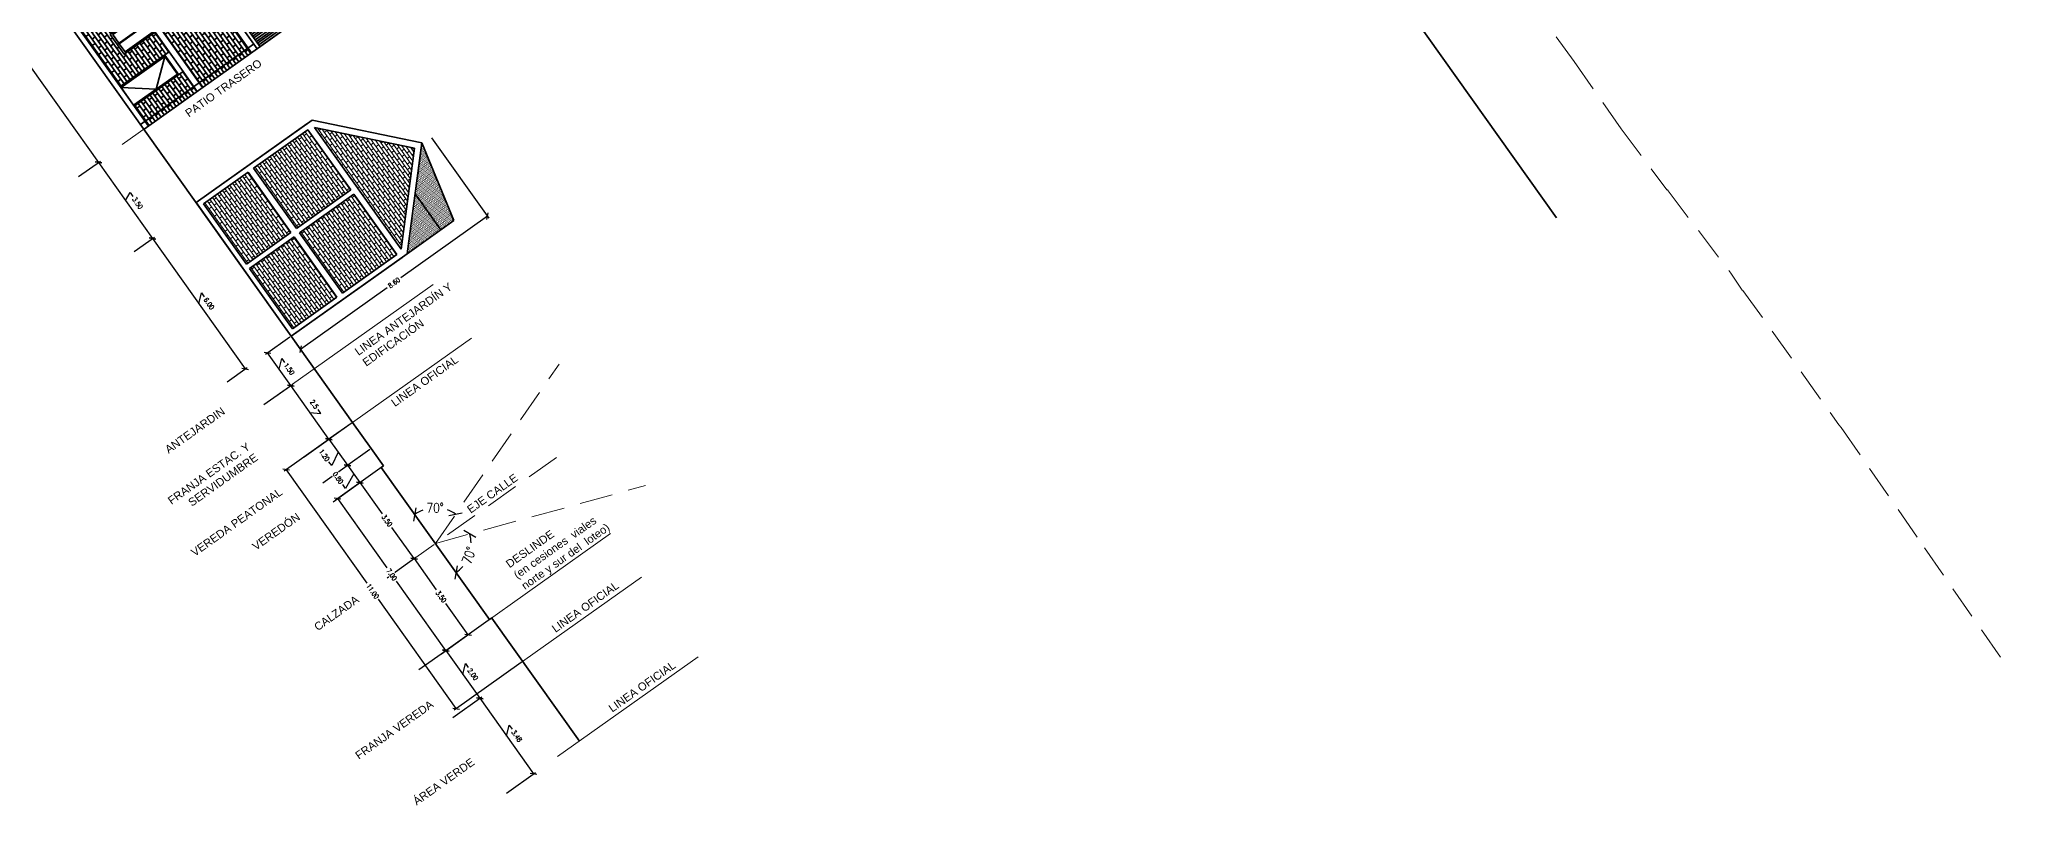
# Model space of a CAD drawing. Header units: metres. Extents: x 12 to 777, y -493 to 333.
# Drawn here: x 703.1 to 776.8, y -205.5 to -176.7 of the extents above; entities that cross this region are included whole.
import ezdxf

# ---------------------------------------------------------------- set-up
doc = ezdxf.new("R2010")
doc.units = ezdxf.units.M
doc.header["$LTSCALE"] = 5
doc.header["$MEASUREMENT"] = 0
doc.linetypes.add('HIDDEN', pattern=[0.375, 0.25, -0.125])
doc.layers.get('0').update_dxf_attribs({"color": 30})
for name, color, linetype, lineweight in [('A-ANNO-DIMS', 3, 'Continuous', 18), ('A-ANNO-TEXT', 3, 'Continuous', 18), ('A-ELEV-MBE1', 7, 'Continuous', 35), ('A-ELEV-OVHD', 3, 'HIDDEN', 18), ('A-ELEV-PATT', 8, 'Continuous', 18), ('A-SECT-MCUT', 7, 'Continuous', 35), ('G-ANNO-SYMB', 3, 'Continuous', 18), ('U-BLDG-TYPE', 7, 'Continuous', 35)]:
    doc.layers.add(name, color=color, linetype=linetype, lineweight=lineweight)
doc.styles.add('E-ARIAL', font='arial.ttf')
doc.styles.add('E-ROMANS', font='romans.shx', dxfattribs={"width": 0.8})
doc.dimstyles.new('E-0100_TICK_18', dxfattribs={"dimscale": 0.001, "dimtxt": 180, "dimasz": 180, "dimexe": 90, "dimexo": 60, "dimgap": 90, "dimtad": 0, "dimzin": 0, "dimdsep": 46, "dimtxsty": 'E-ROMANS', "dimblk": 'OBLIQUE', "dimcen": 90, "dimclrd": 256, "dimclre": 256, "dimclrt": 256, "dimadec": 0, "dimazin": 0, "dimtfac": 1, "dimtmove": 1, "dimatfit": 3, "dimldrblk": 'OPEN90', "dimfxl": 1, "dimtfill": 1, "dimtolj": 1, "dimtzin": 0, "dimarcsym": 0})
doc.dimstyles.new('E-0200_TICK_18', dxfattribs={"dimscale": 0.001, "dimtxt": 360, "dimasz": 360, "dimexe": 180, "dimexo": 120, "dimgap": 180, "dimtad": 0, "dimzin": 0, "dimdsep": 46, "dimtxsty": 'E-ROMANS', "dimblk": 'OBLIQUE', "dimcen": 180, "dimclrd": 256, "dimclre": 256, "dimclrt": 256, "dimadec": 0, "dimazin": 0, "dimtfac": 1, "dimtmove": 1, "dimatfit": 3, "dimldrblk": 'OPEN90', "dimfxl": 1, "dimtfill": 1, "dimtolj": 1, "dimtzin": 0, "dimarcsym": 0})

# ---------------------------------------------------------------- blocks, each defined once
blk = doc.blocks.new('_Oblique')
at = {"color": 0, "linetype": 'ByBlock', "lineweight": -2}
blk.add_line((-0.5, -0.5), (0.5, 0.5), dxfattribs=at)
blk = doc.blocks.new('*D181')
at = {"layer": 'A-ANNO-DIMS', "lineweight": -2, "transparency": 16777216}
for start, end in [(0.90549, 15.41278), (305.41278, 319.92007)]:
    blk.add_arc((717.908, -195.653), 1.337, start, end, dxfattribs=at)
for p, xscale, yscale, zscale, rotation in [((719.196, -195.298), 0.3599999999999999, 0.3599999999999999, 0.3599999999999999, 105.4127811842243), ((718.682, -196.743), 0.36, 0.36, 0.36, 215.4127809248268)]:
    blk.add_blockref('_Oblique', p, dxfattribs=dict(at, xscale=xscale, yscale=yscale, zscale=zscale, rotation=rotation))
at = {"layer": 'A-ANNO-DIMS', "transparency": 16777216, "insert": (719.167, -196.101), "char_height": 0.36, "attachment_point": 5, "rotation": 70.41278, "style": 'E-ROMANS', "bg_fill": 3, "box_fill_scale": 1.25, "bg_fill_color": 256, "bg_fill_true_color": 13158600, "bg_fill_transparency": 0}
blk.add_mtext('\\A1;70°', dxfattribs=at)
blk = doc.blocks.new('_Open90')
at = {"color": 0, "linetype": 'ByBlock', "lineweight": -2}
for p, q in [((0, 0), (-1, 0)), ((-0.5, 0.5), (0, 0)), ((0, 0), (-0.5, -0.5))]:
    blk.add_line(p, q, dxfattribs=at)
blk = doc.blocks.new('*D182')
at = {"layer": 'A-ANNO-DIMS', "lineweight": -2, "transparency": 16777216}
for start, end in [(110.90549, 125.41278), (55.41278, 69.92007)]:
    blk.add_arc((717.908, -195.653), 1.337, start, end, dxfattribs=at)
for p, xscale, yscale, zscale, rotation in [((717.133, -194.564), 0.3599999999999999, 0.3599999999999999, 0.3599999999999999, 215.4127809987083), ((718.666, -194.553), 0.36, 0.36, 0.36, 325.4127811801913)]:
    blk.add_blockref('_Oblique', p, dxfattribs=dict(at, xscale=xscale, yscale=yscale, zscale=zscale, rotation=rotation))
at = {"layer": 'A-ANNO-DIMS', "transparency": 16777216, "insert": (717.898, -194.316), "char_height": 0.36, "attachment_point": 5, "rotation": 0.41278, "style": 'E-ROMANS', "bg_fill": 3, "box_fill_scale": 1.25, "bg_fill_color": 256, "bg_fill_true_color": 13158600, "bg_fill_transparency": 0}
blk.add_mtext('\\A1;70°', dxfattribs=at)
blk = doc.blocks.new('*D183')
at = {"layer": 'A-ANNO-DIMS', "lineweight": -2, "transparency": 16777216}
for p, q in [((714.754, -191.148), (713.844, -191.795)), ((713.918, -191.743), (714.614, -192.721)), ((714.266, -192.232), (714.023, -192.734)), ((715.449, -192.126), (714.54, -192.773)), ((714.023, -192.734), (713.918, -192.587))]:
    blk.add_line(p, q, dxfattribs=at)
at = {"layer": 'A-ANNO-DIMS', "lineweight": -2, "transparency": 16777216, "xscale": 0.18, "yscale": 0.18, "zscale": 0.18, "rotation": 305.4464638063347}
blk.add_blockref('_Oblique', (714.614, -192.721), dxfattribs=at)
at = {"layer": 'A-ANNO-DIMS', "transparency": 16777216, "insert": (713.745, -192.343), "char_height": 0.18, "attachment_point": 5, "rotation": 305.44646, "style": 'E-ROMANS', "bg_fill": 3, "box_fill_scale": 1.25, "bg_fill_color": 256, "bg_fill_true_color": 13158600, "bg_fill_transparency": 0}
blk.add_mtext('\\A1;1.20', dxfattribs=at)
at = {"layer": 'A-ANNO-DIMS', "lineweight": -2, "transparency": 16777216, "xscale": 0.18, "yscale": 0.18, "zscale": 0.18, "rotation": 125.4464638063347}
blk.add_blockref('_Oblique', (713.918, -191.743), dxfattribs=at)
blk = doc.blocks.new('*D185')
at = {"layer": 'A-ANNO-DIMS', "lineweight": -2, "transparency": 16777216}
for p, q in [((712.453, -187.913), (711.542, -188.562)), ((712.485, -189.731), (711.616, -188.509)), ((712.05, -189.12), (712.149, -188.719)), ((712.149, -188.719), (712.253, -188.865)), ((711.889, -190.156), (712.558, -189.679))]:
    blk.add_line(p, q, dxfattribs=at)
at = {"layer": 'A-ANNO-DIMS', "lineweight": -2, "transparency": 16777216, "xscale": 0.18, "yscale": 0.18, "zscale": 0.18, "rotation": 125.4464638063347}
blk.add_blockref('_Oblique', (711.616, -188.509), dxfattribs=at)
at = {"layer": 'A-ANNO-DIMS', "transparency": 16777216, "insert": (712.427, -189.109), "char_height": 0.18, "attachment_point": 5, "rotation": 305.44646, "style": 'E-ROMANS', "bg_fill": 3, "box_fill_scale": 1.25, "bg_fill_color": 256, "bg_fill_true_color": 13158600, "bg_fill_transparency": 0}
blk.add_mtext('\\A1;1.50', dxfattribs=at)
at = {"layer": 'A-ANNO-DIMS', "lineweight": -2, "transparency": 16777216, "xscale": 0.18, "yscale": 0.18, "zscale": 0.18, "rotation": 305.4464638063347}
blk.add_blockref('_Oblique', (712.485, -189.731), dxfattribs=at)
blk = doc.blocks.new('*D184')
at = {"layer": 'A-ANNO-DIMS', "lineweight": -2, "transparency": 16777216}
for p, q in [((714.754, -191.148), (712.237, -192.94)), ((712.31, -192.888), (715.343, -197.148)), ((718.689, -201.848), (715.77, -197.747)), ((721.127, -200.113), (718.616, -201.9))]:
    blk.add_line(p, q, dxfattribs=at)
at = {"layer": 'A-ANNO-DIMS', "lineweight": -2, "transparency": 16777216, "xscale": 0.18, "yscale": 0.18, "zscale": 0.18}
for p, rotation in [((712.31, -192.888), 125.4464638063347), ((718.689, -201.848), 305.4464638063347)]:
    blk.add_blockref('_Oblique', p, dxfattribs=dict(at, rotation=rotation))
at = {"layer": 'A-ANNO-DIMS', "transparency": 16777216, "insert": (715.556, -197.448), "char_height": 0.18, "attachment_point": 5, "rotation": 305.44646, "style": 'E-ROMANS', "bg_fill": 3, "box_fill_scale": 1.25, "bg_fill_color": 256, "bg_fill_true_color": 13158600, "bg_fill_transparency": 0}
blk.add_mtext('\\A1;11.00', dxfattribs=at)
blk = doc.blocks.new('*D187')
at = {"layer": 'A-ANNO-DIMS', "lineweight": -2, "transparency": 16777216}
for p, q in [((714.074, -194.086), (715.151, -193.32)), ((715.077, -193.372), (715.913, -194.546)), ((717.107, -196.223), (716.272, -195.05)), ((716.102, -196.939), (717.18, -196.171))]:
    blk.add_line(p, q, dxfattribs=at)
at = {"layer": 'A-ANNO-DIMS', "lineweight": -2, "transparency": 16777216, "xscale": 0.18, "yscale": 0.18, "zscale": 0.18}
for p, rotation in [((715.077, -193.372), 125.4464638063347), ((717.107, -196.223), 305.4464638063347)]:
    blk.add_blockref('_Oblique', p, dxfattribs=dict(at, rotation=rotation))
at = {"layer": 'A-ANNO-DIMS', "transparency": 16777216, "insert": (716.092, -194.798), "char_height": 0.18, "attachment_point": 5, "rotation": 305.44646, "style": 'E-ROMANS', "bg_fill": 3, "box_fill_scale": 1.25, "bg_fill_color": 256, "bg_fill_true_color": 13158600, "bg_fill_transparency": 0}
blk.add_mtext('\\A1;3.50', dxfattribs=at)
blk = doc.blocks.new('*D188')
at = {"layer": 'A-ANNO-DIMS', "lineweight": -2, "transparency": 16777216}
for p, q in [((716.102, -196.939), (717.18, -196.171)), ((717.107, -196.223), (717.942, -197.397)), ((719.137, -199.075), (718.301, -197.901)), ((718.13, -199.791), (719.21, -199.022))]:
    blk.add_line(p, q, dxfattribs=at)
at = {"layer": 'A-ANNO-DIMS', "lineweight": -2, "transparency": 16777216, "xscale": 0.18, "yscale": 0.18, "zscale": 0.18}
for p, rotation in [((717.107, -196.223), 125.4464638063347), ((719.137, -199.075), 305.4464638063347)]:
    blk.add_blockref('_Oblique', p, dxfattribs=dict(at, rotation=rotation))
at = {"layer": 'A-ANNO-DIMS', "transparency": 16777216, "insert": (718.122, -197.649), "char_height": 0.18, "attachment_point": 5, "rotation": 305.44646, "style": 'E-ROMANS', "bg_fill": 3, "box_fill_scale": 1.25, "bg_fill_color": 256, "bg_fill_true_color": 13158600, "bg_fill_transparency": 0}
blk.add_mtext('\\A1;3.50', dxfattribs=at)
blk = doc.blocks.new('*D186')
at = {"layer": 'A-ANNO-DIMS', "lineweight": -2, "transparency": 16777216}
for p, q in [((711.48, -190.446), (712.558, -189.679)), ((713.917, -191.742), (712.485, -189.731)), ((713.201, -190.736), (713.613, -190.774)), ((713.613, -190.774), (713.508, -190.628)), ((712.993, -192.399), (713.99, -191.689))]:
    blk.add_line(p, q, dxfattribs=at)
at = {"layer": 'A-ANNO-DIMS', "lineweight": -2, "transparency": 16777216, "xscale": 0.18, "yscale": 0.18, "zscale": 0.18}
for p, rotation in [((712.485, -189.731), 125.4464638063347), ((713.917, -191.742), 305.4464638063347)]:
    blk.add_blockref('_Oblique', p, dxfattribs=dict(at, rotation=rotation))
at = {"layer": 'A-ANNO-DIMS', "transparency": 16777216, "insert": (713.368, -190.432), "char_height": 0.18, "attachment_point": 5, "rotation": 305.44646, "style": 'E-ROMANS', "bg_fill": 3, "box_fill_scale": 1.25, "bg_fill_color": 256, "bg_fill_true_color": 13158600, "bg_fill_transparency": 0}
blk.add_mtext('\\A1;2.5', dxfattribs=at)
blk = doc.blocks.new('*D190')
at = {"layer": 'A-ANNO-DIMS', "lineweight": -2, "transparency": 16777216}
for p, q in [((713.691, -193.376), (714.686, -192.667)), ((714.845, -193.046), (714.542, -193.592)), ((714.613, -192.72), (715.077, -193.372)), ((714.287, -193.934), (715.15, -193.32)), ((714.542, -193.592), (714.438, -193.446))]:
    blk.add_line(p, q, dxfattribs=at)
at = {"layer": 'A-ANNO-DIMS', "lineweight": -2, "transparency": 16777216, "xscale": 0.18, "yscale": 0.18, "zscale": 0.18, "rotation": 305.4464638063347}
blk.add_blockref('_Oblique', (715.077, -193.372), dxfattribs=at)
at = {"layer": 'A-ANNO-DIMS', "transparency": 16777216, "insert": (714.259, -193.193), "char_height": 0.18, "attachment_point": 5, "rotation": 305.44646, "style": 'E-ROMANS', "bg_fill": 3, "box_fill_scale": 1.25, "bg_fill_color": 256, "bg_fill_true_color": 13158600, "bg_fill_transparency": 0}
blk.add_mtext('\\A1;0.80', dxfattribs=at)
at = {"layer": 'A-ANNO-DIMS', "lineweight": -2, "transparency": 16777216, "xscale": 0.18, "yscale": 0.18, "zscale": 0.18, "rotation": 125.4464638063347}
blk.add_blockref('_Oblique', (714.613, -192.72), dxfattribs=at)
blk = doc.blocks.new('*D189')
at = {"layer": 'A-ANNO-DIMS', "lineweight": -2, "transparency": 16777216}
for p, q in [((715.913, -192.779), (714.166, -194.023)), ((714.239, -193.97), (716.088, -196.568)), ((718.299, -199.673), (716.447, -197.072)), ((719.969, -198.484), (718.225, -199.725))]:
    blk.add_line(p, q, dxfattribs=at)
at = {"layer": 'A-ANNO-DIMS', "lineweight": -2, "transparency": 16777216, "xscale": 0.18, "yscale": 0.18, "zscale": 0.18}
for p, rotation in [((714.239, -193.97), 125.4464638063347), ((718.299, -199.673), 305.4464638063347)]:
    blk.add_blockref('_Oblique', p, dxfattribs=dict(at, rotation=rotation))
at = {"layer": 'A-ANNO-DIMS', "transparency": 16777216, "insert": (716.268, -196.82), "char_height": 0.18, "attachment_point": 5, "rotation": 305.44646, "style": 'E-ROMANS', "bg_fill": 3, "box_fill_scale": 1.25, "bg_fill_color": 256, "bg_fill_true_color": 13158600, "bg_fill_transparency": 0}
blk.add_mtext('\\A1;7.00', dxfattribs=at)
blk = doc.blocks.new('*D191')
at = {"layer": 'A-ANNO-DIMS', "lineweight": -2, "transparency": 16777216}
for p, q in [((717.288, -200.383), (718.368, -199.615)), ((718.294, -199.667), (719.57, -201.459)), ((718.932, -200.563), (719.031, -200.161)), ((719.031, -200.161), (719.135, -200.308)), ((718.562, -202.176), (719.643, -201.406))]:
    blk.add_line(p, q, dxfattribs=at)
at = {"layer": 'A-ANNO-DIMS', "lineweight": -2, "transparency": 16777216, "xscale": 0.18, "yscale": 0.18, "zscale": 0.18}
for p, rotation in [((718.294, -199.667), 125.4464638063347), ((719.57, -201.459), 305.4464638063347)]:
    blk.add_blockref('_Oblique', p, dxfattribs=dict(at, rotation=rotation))
at = {"layer": 'A-ANNO-DIMS', "transparency": 16777216, "insert": (719.314, -200.56), "char_height": 0.18, "attachment_point": 5, "rotation": 305.44646, "style": 'E-ROMANS', "bg_fill": 3, "box_fill_scale": 1.25, "bg_fill_color": 256, "bg_fill_true_color": 13158600, "bg_fill_transparency": 0}
blk.add_mtext('\\A1;2.00', dxfattribs=at)
blk = doc.blocks.new('*D192')
at = {"layer": 'A-ANNO-DIMS', "lineweight": -2, "transparency": 16777216}
for p, q in [((718.562, -202.176), (719.643, -201.406)), ((719.57, -201.459), (721.586, -204.29)), ((720.578, -202.875), (720.676, -202.473)), ((720.676, -202.473), (720.781, -202.62)), ((720.567, -205.015), (721.659, -204.238))]:
    blk.add_line(p, q, dxfattribs=at)
at = {"layer": 'A-ANNO-DIMS', "lineweight": -2, "transparency": 16777216, "xscale": 0.18, "yscale": 0.18, "zscale": 0.18}
for p, rotation in [((719.57, -201.459), 125.4464638063347), ((721.586, -204.29), 305.4464638063347)]:
    blk.add_blockref('_Oblique', p, dxfattribs=dict(at, rotation=rotation))
at = {"layer": 'A-ANNO-DIMS', "transparency": 16777216, "insert": (720.96, -202.872), "char_height": 0.18, "attachment_point": 5, "rotation": 305.44646, "style": 'E-ROMANS', "bg_fill": 3, "box_fill_scale": 1.25, "bg_fill_color": 256, "bg_fill_true_color": 13158600, "bg_fill_transparency": 0}
blk.add_mtext('\\A1;3.48', dxfattribs=at)
blk = doc.blocks.new('*D198')
at = {"layer": 'A-ANNO-DIMS', "lineweight": -2, "transparency": 16777216}
for p, q in [((693.955, -167.018), (694.774, -166.436)), ((694.701, -166.488), (705.275, -181.361)), ((699.988, -173.925), (700.328, -173.862)), ((700.328, -173.862), (700.223, -173.715)), ((704.53, -181.891), (705.349, -181.309))]:
    blk.add_line(p, q, dxfattribs=at)
at = {"layer": 'A-ANNO-DIMS', "lineweight": -2, "transparency": 16777216, "xscale": 0.18, "yscale": 0.18, "zscale": 0.18}
for p, rotation in [((694.701, -166.488), 125.4127811874746), ((705.275, -181.361), 305.4127811874746)]:
    blk.add_blockref('_Oblique', p, dxfattribs=dict(at, rotation=rotation))
at = {"layer": 'A-ANNO-DIMS', "transparency": 16777216, "insert": (700.01, -173.416), "char_height": 0.18, "attachment_point": 5, "rotation": 305.41278, "style": 'E-ROMANS', "bg_fill": 3, "box_fill_scale": 1.25, "bg_fill_color": 256, "bg_fill_true_color": 13158600, "bg_fill_transparency": 0}
blk.add_mtext('\\A1;18.25', dxfattribs=at)
blk = doc.blocks.new('*D199')
at = {"layer": 'A-ANNO-DIMS', "lineweight": -2, "transparency": 16777216}
for p, q in [((704.53, -181.891), (705.349, -181.309)), ((705.275, -181.361), (707.304, -184.215)), ((706.29, -182.788), (706.461, -182.488)), ((706.461, -182.488), (706.565, -182.634)), ((706.621, -184.7), (707.377, -184.162))]:
    blk.add_line(p, q, dxfattribs=at)
at = {"layer": 'A-ANNO-DIMS', "lineweight": -2, "transparency": 16777216, "xscale": 0.18, "yscale": 0.18, "zscale": 0.18}
for p, rotation in [((705.275, -181.361), 125.4127811874746), ((707.304, -184.215), 305.4127811874746)]:
    blk.add_blockref('_Oblique', p, dxfattribs=dict(at, rotation=rotation))
at = {"layer": 'A-ANNO-DIMS', "transparency": 16777216, "insert": (706.744, -182.886), "char_height": 0.18, "attachment_point": 5, "rotation": 305.41278, "style": 'E-ROMANS', "bg_fill": 3, "box_fill_scale": 1.25, "bg_fill_color": 256, "bg_fill_true_color": 13158600, "bg_fill_transparency": 0}
blk.add_mtext('\\A1;3.50', dxfattribs=at)
blk = doc.blocks.new('*D200')
at = {"layer": 'A-ANNO-DIMS', "lineweight": -2, "transparency": 16777216}
for p, q in [((706.621, -184.7), (707.377, -184.162)), ((707.304, -184.215), (710.781, -189.105)), ((709.042, -186.66), (709.141, -186.258)), ((709.141, -186.258), (709.245, -186.405)), ((710.098, -189.59), (710.854, -189.052))]:
    blk.add_line(p, q, dxfattribs=at)
at = {"layer": 'A-ANNO-DIMS', "lineweight": -2, "transparency": 16777216, "xscale": 0.18, "yscale": 0.18, "zscale": 0.18}
for p, rotation in [((707.304, -184.215), 125.4127811874746), ((710.781, -189.105), 305.4127811874746)]:
    blk.add_blockref('_Oblique', p, dxfattribs=dict(at, rotation=rotation))
at = {"layer": 'A-ANNO-DIMS', "transparency": 16777216, "insert": (709.423, -186.654), "char_height": 0.18, "attachment_point": 5, "rotation": 305.41278, "style": 'E-ROMANS', "bg_fill": 3, "box_fill_scale": 1.25, "bg_fill_color": 256, "bg_fill_true_color": 13158600, "bg_fill_transparency": 0}
blk.add_mtext('\\A1;6.00', dxfattribs=at)
blk = doc.blocks.new('P')
h = blk.add_hatch()
h.set_pattern_fill('ANGLE', color=256, style=0)
h.set_pattern_definition([(0, (170.91, -301.839), (0, 6.985), [5.08, -1.905]), (90, (170.91, -301.839), (-6.985, 4e-16), [5.08, -1.905])])
h.paths.add_polyline_path([(173.77, -298.764), (171.63, -298.764), (170.91, -301.839)])
at = {"layer": 'A-ELEV-PATT'}
h = blk.add_hatch(dxfattribs=at)
h.set_pattern_fill('DOTS', color=8, scale=0.03, angle=16.64488, style=0)
h.set_pattern_definition([(16.6449, (170.910177, -301.839314), (0.00917307, 0.05245027), [0, -0.047625])])
h.paths.add_polyline_path([(170.91, -301.839), (173.77, -298.764), (171.63, -298.764)])
h = blk.add_hatch(dxfattribs=at)
h.set_pattern_fill('AR-BRSTD', color=8, scale=0.0017, angle=16.64488, style=0)
h.set_pattern_definition([(269.99686, (228.6321, -181.905), (-0.11516106, 6.3e-06), []), (179.99686, (228.6321, -181.905), (-0.1151516, 0.1727263), [0.11516106, -0.11516106])])
h.paths.add_polyline_path([(174.11, -301.939), (174.11, -304.714), (176.61, -304.714), (176.61, -301.939)])
h.paths.add_polyline_path([(174.11, -298.964), (174.11, -301.739), (176.61, -301.739), (176.61, -298.964)])
h.paths.add_polyline_path([(176.862, -298.964), (176.862, -301.739), (178.91, -301.739), (178.91, -298.964)])
h.paths.add_polyline_path([(176.862, -301.939), (176.862, -304.714), (178.91, -304.714), (178.91, -301.939)])
h.paths.add_polyline_path([(173.858, -299.04), (171.254, -301.839), (173.858, -304.639)])
at = {"layer": 'A-SECT-MCUT'}
for p, q in [((170.91, -301.839), (173.77, -298.764)), ((171.63, -298.764), (170.91, -301.839)), ((171.254, -301.839), (173.858, -299.04)), ((173.77, -298.764), (171.63, -298.764)), ((173.77, -298.764), (179.11, -298.764)), ((173.858, -299.04), (173.858, -304.639)), ((174.01, -298.764), (179.11, -298.764)), ((174.11, -298.964), (176.61, -298.964)), ((174.11, -298.964), (174.11, -301.739)), ((176.61, -298.964), (176.61, -301.739)), ((176.862, -298.964), (178.91, -298.964)), ((176.862, -298.964), (176.862, -301.739)), ((178.91, -298.964), (178.91, -301.739)), ((179.11, -298.764), (179.11, -304.914)), ((179.11, -298.764), (179.11, -304.914)), ((173.77, -304.914), (170.91, -301.839)), ((173.858, -304.639), (171.254, -301.839)), ((174.11, -301.939), (174.11, -304.714)), ((176.61, -301.939), (176.61, -304.714)), ((176.862, -301.939), (176.862, -304.714)), ((178.91, -301.939), (178.91, -304.714)), ((179.11, -304.914), (173.77, -304.914)), ((179.11, -304.914), (174.01, -304.914)), ((176.61, -304.714), (174.11, -304.714)), ((178.91, -304.714), (176.862, -304.714))]:
    blk.add_line(p, q, dxfattribs=at)
for points in [[(176.61, -301.739), (174.11, -301.739)], [(176.61, -301.939), (174.11, -301.939)], [(178.91, -301.739), (176.862, -301.739)], [(178.91, -301.939), (176.862, -301.939)]]:
    blk.add_lwpolyline(points, dxfattribs=at)
blk = doc.blocks.new('casa atras')
h = blk.add_hatch()
h.set_pattern_fill('LINE', color=256, scale=0.025, angle=54.58722, style=0)
h.set_pattern_definition([(90, (-224.35582, 672.678565), (-0.079375, 7e-18), [])])
h.paths.add_polyline_path([(3.7, 7.552), (2.63, 7.552), (2.63, 5.34), (3.7, 5.34)])
h.paths.add_polyline_path([(0, 8.102), (0, 5.34), (2.63, 5.34), (2.63, 8.102)])
h.paths.add_polyline_path([(3.7, 8.102), (3.7, 5.34), (4.65, 5.34), (4.65, 8.102)])
h.paths.add_polyline_path([(3.7, 8.102), (2.63, 8.102), (2.63, 7.552), (3.7, 7.552)])
h = blk.add_hatch()
h.set_pattern_fill('AR-BRSTD', color=256, scale=0.002029, style=0)
h.set_pattern_definition([(360, (4.75, 2e-12), (1e-10, 0.137426), []), (90, (4.75, 2e-12), (-0.2061134, 0.137426), [0.137426, -0.137426])])
h.paths.add_polyline_path([(2.72, 4.95), (0, 4.95), (0, 2.697), (4.65, 2.697), (4.65, 4.95), (3.61, 4.95), (3.61, 3.732), (2.72, 3.732)])
h.paths.add_polyline_path([(1.817, 0.2), (4.65, 0.2), (4.65, 2.447), (3.626, 2.447), (3.626, 1.026), (2.72, 1.026), (2.72, 2.447), (1.817, 2.447)])
h.paths.add_polyline_path([(0.911, 2.447), (0, 2.447), (0, 0.2), (0.911, 0.2)])
for p, q in [((4.65, 2.697), (0, 2.697)), ((0.911, 2.447), (0, 2.447)), ((0.911, 2.447), (0.911, 0.202)), ((0.911, 2.447), (1.817, 2.447)), ((1.817, 2.247), (0.911, 2.247)), ((1.771, 2.222), (0.957, 1.242)), ((1.817, 0.202), (1.817, 2.447)), ((2.72, 2.447), (1.817, 2.447)), ((3.153, 1.101), (3.153, 2.398)), ((3.173, 2.447), (3.173, 1.026)), ((3.626, 2.447), (4.65, 2.447)), ((0.957, 1.242), (1.771, 0.202))]:
    blk.add_line(p, q)
for points in [[(0, 8.2), (4.65, 8.2)], [(0, 0), (0, 8.2)], [(4.65, 0), (4.65, 8.2)], [(0, 8.102), (4.65, 8.102)], [(0, 5.34), (4.65, 5.34)], [(0, 5.2), (4.65, 5.2)], [(0, 4.95), (4.65, 4.95)], [(3.153, 1.101), (2.771, 1.101), (2.771, 2.398), (3.153, 2.398)], [(3.173, 2.398), (3.575, 2.398), (3.575, 1.101), (3.173, 1.101)], [(4.65, 0.2), (0, 0.2)]]:
    blk.add_lwpolyline(points)
for points in [[(3.61, 4.952), (2.72, 4.952), (2.72, 3.732), (3.61, 3.732)], [(1.771, 2.222), (0.957, 2.222), (0.957, 0.202), (1.771, 0.202)], [(3.626, 2.447), (2.72, 2.447), (2.72, 1.026), (3.626, 1.026)]]:
    blk.add_lwpolyline(points, close=True)
blk = doc.blocks.new('*D462')
at = {"layer": 'A-ANNO-DIMS', "lineweight": -2, "transparency": 16777216}
for p, q in [((717.767, -180.436), (719.914, -183.456)), ((719.862, -183.382), (716.61, -185.695)), ((710.758, -185.419), (712.905, -188.439)), ((712.853, -188.366), (716.105, -186.053))]:
    blk.add_line(p, q, dxfattribs=at)
at = {"layer": 'A-ANNO-DIMS', "lineweight": -2, "transparency": 16777216, "xscale": 0.18, "yscale": 0.18, "zscale": 0.18}
for p, rotation in [((719.862, -183.382), 35.41278118751706), ((712.853, -188.366), 215.412781187517)]:
    blk.add_blockref('_Oblique', p, dxfattribs=dict(at, rotation=rotation))
at = {"layer": 'A-ANNO-DIMS', "transparency": 16777216, "insert": (716.358, -185.874), "char_height": 0.18, "attachment_point": 5, "rotation": 35.41278, "style": 'E-ROMANS', "bg_fill": 3, "box_fill_scale": 1.25, "bg_fill_color": 256, "bg_fill_true_color": 13158600, "bg_fill_transparency": 0}
blk.add_mtext('\\A1;8.60', dxfattribs=at)

msp = doc.modelspace()

# ---------------------------------------------------------------- linework, layer by layer
at = {"layer": 'A-ELEV-MBE1'}
msp.add_line((711.089, -176.921), (706.853, -179.933), dxfattribs=at)
msp.add_lwpolyline([(714.802, -191.113), (712.502, -187.878), (712.502, -187.878), (712.502, -187.878), (712.502, -187.878), (712.502, -187.878)], dxfattribs=at)
at = {"layer": 'A-ELEV-OVHD'}
for p, q in [((717.908, -195.653), (722.542, -188.932)), ((722.442, -192.429), (717.174, -196.175)), ((717.908, -195.653), (725.778, -193.483))]:
    msp.add_line(p, q, dxfattribs=at)
msp.add_lwpolyline([(756.631, -172.09), (760.593, -177.581), (762.355, -180.102), (764.073, -182.384), (764.089, -182.394), (764.112, -182.429), (766.468, -185.517), (766.896, -186.156), (766.922, -186.163), (770.513, -191.205), (770.6, -191.302), (773.722, -195.813), (776.769, -200.205)], dxfattribs=at)
at = {"layer": 'A-SECT-MCUT'}
msp.add_line((674.796, -134.844), (712.502, -187.878), dxfattribs=at)
at = {"layer": 'A-SECT-MCUT', "color": 6}
msp.add_line((720.017, -198.448), (719.936, -198.506), dxfattribs=at)
at = {"layer": 'G-ANNO-SYMB'}
for p, q in [((711.437, -176.95), (706.169, -180.695)), ((725.629, -196.912), (720.361, -200.657)), ((727.755, -199.902), (722.488, -203.648))]:
    msp.add_line(p, q, dxfattribs=at)

# ---------------------------------------------------------------- texts
at = {"layer": 'A-ANNO-TEXT', "char_height": 0.3, "width": 4.67313, "rotation": 35.41278, "style": 'E-ARIAL'}
for s, insert, attachment_point in [('\\pt4;PATIO TRASERO', (708.579, -179.558), 4), ('\\pt4;ANTEJARDIN', (709.966, -190.646), 6), ('\\pt4;VEREDA PEATONAL', (712.119, -193.674), 6), ('\\pt4;CALZADA', (714.987, -197.708), 6), ('\\pt4;LINEA OFICIAL', (724.45, -201.881), 4), ('FRANJA VEREDA', (717.781, -201.638), 6)]:
    msp.add_mtext(s, dxfattribs=dict(at, insert=insert, attachment_point=attachment_point))

# ---------------------------------------------------------------- next in the draw order: dimensions: what is measured, and where the dimension line sits
at = {"layer": 'A-ANNO-DIMS', "color": 3}
dim = msp.add_linear_dim(base=(705.275, -181.361), p1=(693.907, -167.053), p2=(704.481, -181.926), angle=305.41278, dimstyle='E-0100_TICK_18', dxfattribs=at)
dim.commit()
dim.dimension.update_dxf_attribs({"geometry": '*D198', "text_midpoint": (700.171, -173.642), "dimtype": 160})
at = {"layer": 'A-ANNO-DIMS'}
dim = msp.add_linear_dim(base=(711.616, -188.509), p1=(711.84, -190.19), p2=(712.502, -187.878), angle=125.44646, dimstyle='E-0100_TICK_18', dxfattribs=at)
dim.commit()
dim.dimension.update_dxf_attribs({"geometry": '*D185', "text_midpoint": (712.306, -188.939), "dimtype": 160})
dim = msp.add_angular_dim_2l(base=(719.05, -196.347), line1=((717.908, -195.653, -791.211), (725.778, -193.483, -791.211)), line2=((715.735, -192.597, -791.211), (719.501, -197.894, -791.211)), dimstyle='E-0200_TICK_18', dxfattribs=at)
dim.commit()
dim.dimension.update_dxf_attribs({"geometry": '*D181', "text_midpoint": (719.167, -196.101, -791.211)})

# ---------------------------------------------------------------- next in the draw order: linework, layer by layer
at = {"layer": 'A-SECT-MCUT', "color": 6}
msp.add_line((715.88, -192.801), (719.936, -198.506), dxfattribs=at)

# ---------------------------------------------------------------- next in the draw order: block references
at = {"layer": 'A-ELEV-MBE1', "xscale": -1, "rotation": 305.4127811875207}
msp.add_blockref('casa atras', (706.985, -180.115), dxfattribs=at)

# ---------------------------------------------------------------- next in the draw order: dimensions: what is measured, and where the dimension line sits
at = {"layer": 'A-ANNO-DIMS', "color": 3}
dim = msp.add_linear_dim(base=(707.304, -184.215), p1=(704.481, -181.926), p2=(706.572, -184.735), angle=305.41278, dimstyle='E-0100_TICK_18', dxfattribs=at)
dim.commit()
dim.dimension.update_dxf_attribs({"geometry": '*D199', "text_midpoint": (706.617, -182.708), "dimtype": 160})

# ---------------------------------------------------------------- next in the draw order: dimensions: what is measured, and where the dimension line sits
dim = msp.add_linear_dim(base=(710.781, -189.105), p1=(706.572, -184.735), p2=(710.05, -189.624), angle=305.41278, dimstyle='E-0100_TICK_18', dxfattribs=at)
dim.commit()
dim.dimension.update_dxf_attribs({"geometry": '*D200', "text_midpoint": (709.298, -186.478), "dimtype": 160})
at = {"layer": 'A-ANNO-DIMS'}
dim = msp.add_angular_dim_2l(base=(718.169, -194.342), line1=((717.908, -195.653, -791.211), (722.542, -188.932, -791.211)), line2=((719.501, -197.894, -791.211), (715.735, -192.597, -791.211)), dimstyle='E-0200_TICK_18', dxfattribs=at)
dim.commit()
dim.dimension.update_dxf_attribs({"geometry": '*D182', "text_midpoint": (717.898, -194.316, -791.211)})

# ---------------------------------------------------------------- next in the draw order: linework, layer by layer
at = {"layer": 'A-ELEV-MBE1'}
msp.add_line((715.497, -192.091), (715.961, -192.743), dxfattribs=at)
at = {"layer": 'A-SECT-MCUT', "color": 6}
for p, q in [((714.802, -191.113), (715.497, -192.091)), ((715.961, -192.743), (715.88, -192.801))]:
    msp.add_line(p, q, dxfattribs=at)
at = {"layer": 'G-ANNO-SYMB'}
msp.add_line((719.255, -187.947), (713.987, -191.692), dxfattribs=at)

# ---------------------------------------------------------------- next in the draw order: block references
at = {"layer": 'U-BLDG-TYPE', "rotation": 215.4127811284621}
msp.add_blockref('P', (1031.598, -327.584), dxfattribs=at)

# ---------------------------------------------------------------- next in the draw order: texts
at = {"layer": 'A-ANNO-TEXT', "char_height": 0.3, "width": 4.67313, "attachment_point": 4, "rotation": 35.41278, "style": 'E-ARIAL'}
for s, insert in [('\\pt4;LINEA ANTEJARDÍN Y EDIFICACIÓN', (715.081, -188.703)), ('\\pt4;LINEA OFICIAL', (716.301, -190.419)), ('\\pt4;EJE CALLE', (719.144, -194.419)), ('\\pt4;LINEA OFICIAL', (722.323, -198.89))]:
    msp.add_mtext(s, dxfattribs=dict(at, insert=insert))

# ---------------------------------------------------------------- next in the draw order: dimensions: what is measured, and where the dimension line sits
at = {"layer": 'A-ANNO-DIMS'}
dim = msp.add_linear_dim(base=(714.614, -192.721), p1=(714.803, -191.113), p2=(715.498, -192.091), angle=305.44646, dimstyle='E-0100_TICK_18', dxfattribs=at)
dim.commit()
dim.dimension.update_dxf_attribs({"geometry": '*D183', "text_midpoint": (713.866, -192.514), "dimtype": 160})

# ---------------------------------------------------------------- next in the draw order: dimensions: what is measured, and where the dimension line sits
dim = msp.add_linear_dim(base=(718.689, -201.848), p1=(714.803, -191.113), p2=(721.176, -200.078), angle=305.44646, text='11.00', dimstyle='E-0100_TICK_18', dxfattribs=at)
dim.commit()
dim.dimension.update_dxf_attribs({"geometry": '*D184', "text_midpoint": (715.556, -197.448), "dimtype": 160})

# ---------------------------------------------------------------- next in the draw order: texts
at = {"layer": 'A-ANNO-TEXT', "char_height": 0.3, "width": 4.67313, "rotation": 35.41278, "style": 'E-ARIAL'}
for s, insert, attachment_point in [('\\pt4;VEREDÓN', (712.782, -194.608), 6), ('\\pt4;DESLINDE \\P(en cesiones  viales norte y sur del  loteo)', (720.915, -196.909), 4)]:
    msp.add_mtext(s, dxfattribs=dict(at, insert=insert, attachment_point=attachment_point))

# ---------------------------------------------------------------- next in the draw order: dimensions: what is measured, and where the dimension line sits
at = {"layer": 'A-ANNO-DIMS'}
dim = msp.add_linear_dim(base=(712.485, -189.731), p1=(712.944, -192.434), p2=(711.431, -190.481, 791.211), angle=125.44646, text='2.5', dimstyle='E-0100_TICK_18', dxfattribs=at)
dim.commit()
dim.dimension.update_dxf_attribs({"geometry": '*D186', "text_midpoint": (713.456, -190.555), "dimtype": 160})
at = {"layer": 'A-ANNO-DIMS', "color": 3}
dim = msp.add_linear_dim(base=(717.107, -196.223), p1=(714.025, -194.121), p2=(716.053, -196.973), angle=305.44646, dimstyle='E-0100_TICK_18', dxfattribs=at)
dim.commit()
dim.dimension.update_dxf_attribs({"geometry": '*D187', "text_midpoint": (716.092, -194.798), "dimtype": 160})

# ---------------------------------------------------------------- next in the draw order: linework, layer by layer
at = {"layer": 'G-ANNO-SYMB'}
msp.add_line((717.824, -185.935), (712.556, -189.68), dxfattribs=at)

# ---------------------------------------------------------------- next in the draw order: texts
at = {"layer": 'A-ANNO-TEXT', "insert": (711.053, -192.175), "char_height": 0.3, "width": 4.67313, "attachment_point": 6, "rotation": 35.41278, "style": 'E-ARIAL'}
msp.add_mtext('\\pt4;FRANJA ESTAC. Y SERVIDUMBRE', dxfattribs=at)

# ---------------------------------------------------------------- next in the draw order: dimensions: what is measured, and where the dimension line sits
at = {"layer": 'A-ANNO-DIMS', "color": 3}
for base, p1, p2, picture, middle in [((715.077, -193.372), (713.642, -193.411), (714.238, -193.969), '*D190', (714.386, -193.372)), ((719.137, -199.075), (716.053, -196.973), (718.082, -199.826), '*D188', (718.122, -197.649))]:
    dim = msp.add_linear_dim(base=base, p1=p1, p2=p2, angle=305.44646, dimstyle='E-0100_TICK_18', dxfattribs=at)
    dim.commit()
    dim.dimension.update_dxf_attribs({"geometry": picture, "text_midpoint": middle, "dimtype": 160})

# ---------------------------------------------------------------- next in the draw order: dimensions: what is measured, and where the dimension line sits
at = {"layer": 'A-ANNO-DIMS'}
dim = msp.add_linear_dim(base=(719.862, -183.382), p1=(710.723, -185.37), p2=(717.732, -180.387), angle=35.41278, dimstyle='E-0100_TICK_18', dxfattribs=at)
dim.commit()
dim.dimension.update_dxf_attribs({"geometry": '*D462', "text_midpoint": (716.358, -185.874)})
dim = msp.add_linear_dim(base=(718.299, -199.673), p1=(715.962, -192.744), p2=(720.018, -198.449), angle=305.44646, text='7.00', dimstyle='E-0100_TICK_18', dxfattribs=at)
dim.commit()
dim.dimension.update_dxf_attribs({"geometry": '*D189', "text_midpoint": (716.268, -196.82), "dimtype": 160})

# ---------------------------------------------------------------- next in the draw order: linework, layer by layer
at = {"layer": 'A-SECT-MCUT'}
msp.add_line((759.932, -183.443), (673.855, -62.377), dxfattribs=at)
at = {"layer": 'G-ANNO-SYMB'}
msp.add_line((724.47, -195.282), (719.202, -199.027), dxfattribs=at)

# ---------------------------------------------------------------- next in the draw order: dimensions: what is measured, and where the dimension line sits
at = {"layer": 'A-ANNO-DIMS', "color": 3}
dim = msp.add_linear_dim(base=(719.57, -201.459), p1=(717.239, -200.418), p2=(718.513, -202.211), angle=305.44646, text='2.00', dimstyle='E-0100_TICK_18', dxfattribs=at)
dim.commit()
dim.dimension.update_dxf_attribs({"geometry": '*D191', "text_midpoint": (719.187, -200.381), "dimtype": 160})

# ---------------------------------------------------------------- next in the draw order: dimensions: what is measured, and where the dimension line sits
dim = msp.add_linear_dim(base=(721.586, -204.29), p1=(718.513, -202.211), p2=(720.519, -205.05), angle=305.44646, dimstyle='E-0100_TICK_18', dxfattribs=at)
dim.commit()
dim.dimension.update_dxf_attribs({"geometry": '*D192', "text_midpoint": (720.833, -202.693), "dimtype": 160})

# ---------------------------------------------------------------- next in the draw order: linework, layer by layer
at = {"layer": 'A-ELEV-MBE1'}
msp.add_line((720.018, -198.449), (723.303, -203.068), dxfattribs=at)

# ---------------------------------------------------------------- next in the draw order: texts
at = {"layer": 'A-ANNO-TEXT', "insert": (719.32, -203.802), "char_height": 0.3, "width": 4.67313, "attachment_point": 6, "rotation": 35.41278, "style": 'E-ARIAL'}
msp.add_mtext('\\pt4;ÁREA VERDE', dxfattribs=at)

doc.saveas('drawing.dxf')
